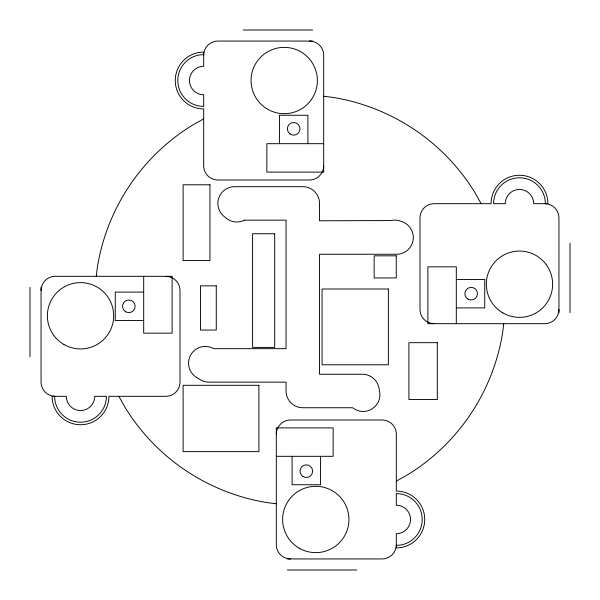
<?xml version="1.0" encoding="UTF-8"?>
<svg xmlns="http://www.w3.org/2000/svg" width="600" height="600" viewBox="0 0 600 600"><rect width="100%" height="100%" fill="white"/><g stroke="black" fill="none" stroke-linecap="round" stroke-linejoin="round"><path stroke-width="0.9" d="M96.27 276.315L97.267 267.892A205.26 205.26 0 0 1 192.75 124.988L203.685 118.86M503.73 323.685L502.732 332.108A205.26 205.26 0 0 1 407.25 475.013L396.315 481.14M243.157 30L312.63 30M312.63 41.055L217.897 41.055A14.212 14.212 0 0 0 203.685 55.26M323.685 143.685L266.843 143.685L266.843 172.102L323.685 172.102L323.685 55.26A14.212 14.212 0 0 0 309.472 41.055M456.315 279.472L484.74 279.472L484.74 307.897L456.315 307.897M143.685 292.103L115.26 292.103L115.26 320.528L143.685 320.528M276.315 456.315L333.157 456.315L333.157 427.897L276.315 427.897L276.315 544.74A14.212 14.212 0 0 0 290.528 558.945M287.37 558.945L382.103 558.945A14.212 14.212 0 0 0 396.315 544.74M287.37 570L356.843 570M323.685 96.27L332.108 97.267A205.26 205.26 0 0 1 475.013 192.75L481.14 203.685M276.315 503.73L267.892 502.732A205.26 205.26 0 0 1 124.988 407.25L118.86 396.315M570 243.157L570 312.63M558.945 312.63L558.945 217.897A14.212 14.212 0 0 0 544.74 203.685M456.315 323.685L456.315 266.843L427.897 266.843L427.897 323.685L544.74 323.685A14.212 14.212 0 0 0 558.945 309.472M320.528 456.315L320.528 484.74L292.103 484.74L292.103 456.315M307.897 143.685L307.897 115.26L279.472 115.26L279.472 143.685M143.685 276.315L143.685 333.157L172.102 333.157L172.102 276.315L55.26 276.315A14.212 14.212 0 0 0 41.055 290.528M41.055 287.37L41.055 382.103A14.212 14.212 0 0 0 55.26 396.315M30 287.37L30 356.843M54.63 396.315A25.898 25.898 0 0 0 80.528 422.213A25.898 25.898 0 0 0 106.417 396.315L94.74 396.315A14.212 14.212 0 0 1 80.528 410.528A14.212 14.212 0 0 1 66.315 396.315L52.102 396.315A28.418 28.418 0 0 0 80.528 424.74A28.418 28.418 0 0 0 108.945 396.315L165.788 396.315A14.212 14.212 0 0 0 180 382.103L180 290.528A14.212 14.212 0 0 0 165.788 276.315M396.315 545.37A25.898 25.898 0 0 0 422.213 519.472A25.898 25.898 0 0 0 396.315 493.582L396.315 505.26A14.212 14.212 0 0 1 410.528 519.472A14.212 14.212 0 0 1 396.315 533.685L396.315 547.898A28.418 28.418 0 0 0 424.74 519.472A28.418 28.418 0 0 0 396.315 491.055L396.315 434.213A14.212 14.212 0 0 0 382.103 420L290.528 420A14.212 14.212 0 0 0 276.315 434.213M545.37 203.685A25.898 25.898 0 0 0 519.472 177.788A25.898 25.898 0 0 0 493.582 203.685L505.26 203.685A14.212 14.212 0 0 1 519.472 189.472A14.212 14.212 0 0 1 533.685 203.685L547.898 203.685A28.418 28.418 0 0 0 519.472 175.26A28.418 28.418 0 0 0 491.055 203.685L434.213 203.685A14.212 14.212 0 0 0 420 217.897L420 309.472A14.212 14.212 0 0 0 434.213 323.685M203.685 54.63A25.898 25.898 0 0 0 177.788 80.528A25.898 25.898 0 0 0 203.685 106.417L203.685 94.74A14.212 14.212 0 0 1 189.472 80.528A14.212 14.212 0 0 1 203.685 66.315L203.685 52.102A28.418 28.418 0 0 0 175.26 80.528A28.418 28.418 0 0 0 203.685 108.945L203.685 165.788A14.212 14.212 0 0 0 217.897 180L309.472 180A14.212 14.212 0 0 0 323.685 165.788M244.447 220.155L243.3 220.702A16.74 16.74 0 0 1 226.267 218.235A46.44 46.44 0 0 1 222.78 215.288A16.74 16.74 0 0 1 234.577 186.683L302.79 186.683A16.74 16.74 0 0 1 319.53 203.423L319.53 220.785L390.847 220.56A16.74 16.74 0 0 1 400.545 221.145A36.623 36.623 0 0 1 403.92 222.48A16.74 16.74 0 0 1 396.577 254.265L319.53 254.265L319.53 374.265L362.475 374.265A16.74 16.74 0 0 1 378.938 387.99A55.23 55.23 0 0 1 379.837 393.36A16.74 16.74 0 0 1 353.64 408.502L352.635 407.737L302.79 407.737A16.74 16.74 0 0 1 286.058 390.998L286.058 382.155L209.002 382.155A16.74 16.74 0 0 1 200.34 379.74L196.597 377.475A16.74 16.74 0 0 1 190.538 355.207A16.74 16.74 0 0 1 212.483 348.06L213.638 348.683L286.058 348.683L286.058 220.155L244.447 220.155M209.947 184.785L183.113 184.785L183.113 260.572L209.947 260.572L209.947 184.785M274.688 233.73L252.585 233.73L252.585 347.415L274.688 347.415L274.688 233.73M396.27 255.84L374.16 255.84L374.16 277.942L396.27 277.942L396.27 255.84M216.27 285.84L200.475 285.84L200.475 330.053L216.27 330.053L216.27 285.84M388.373 288.998L322.058 288.998L322.058 364.785L388.373 364.785L388.373 288.998M437.317 342.683L408.9 342.683L408.9 399.525L437.317 399.525L437.317 342.683M258.9 385.312L183.113 385.312L183.113 451.627L258.9 451.627L258.9 385.312M125.685 311.782A6.315 6.315 0 0 0 135.157 306.315A6.315 6.315 0 0 0 125.685 300.847A6.315 6.315 0 0 0 125.685 311.782M63.945 344.505A33.157 33.157 0 0 0 113.685 315.788A33.157 33.157 0 0 0 63.945 287.077A33.157 33.157 0 0 0 63.945 344.505M303.157 476.625A6.315 6.315 0 0 0 312.63 471.158A6.315 6.315 0 0 0 303.157 465.69A6.315 6.315 0 0 0 303.157 476.625M299.212 548.19A33.157 33.157 0 0 0 348.945 519.472A33.157 33.157 0 0 0 299.212 490.755A33.157 33.157 0 0 0 299.212 548.19M468 299.153A6.315 6.315 0 0 0 477.472 293.685A6.315 6.315 0 0 0 468 288.218A6.315 6.315 0 0 0 468 299.153M502.897 312.923A33.157 33.157 0 0 0 552.63 284.212A33.157 33.157 0 0 0 502.897 255.495A33.157 33.157 0 0 0 502.897 312.923M290.002 133.972A6.315 6.315 0 0 0 299.97 129.458A6.315 6.315 0 0 0 291.075 123.09A6.315 6.315 0 0 0 290.002 133.972M266.392 108.495A33.157 33.157 0 0 0 317.34 81.975A33.157 33.157 0 0 0 268.897 51.113A33.157 33.157 0 0 0 266.392 108.495"/></g></svg>
